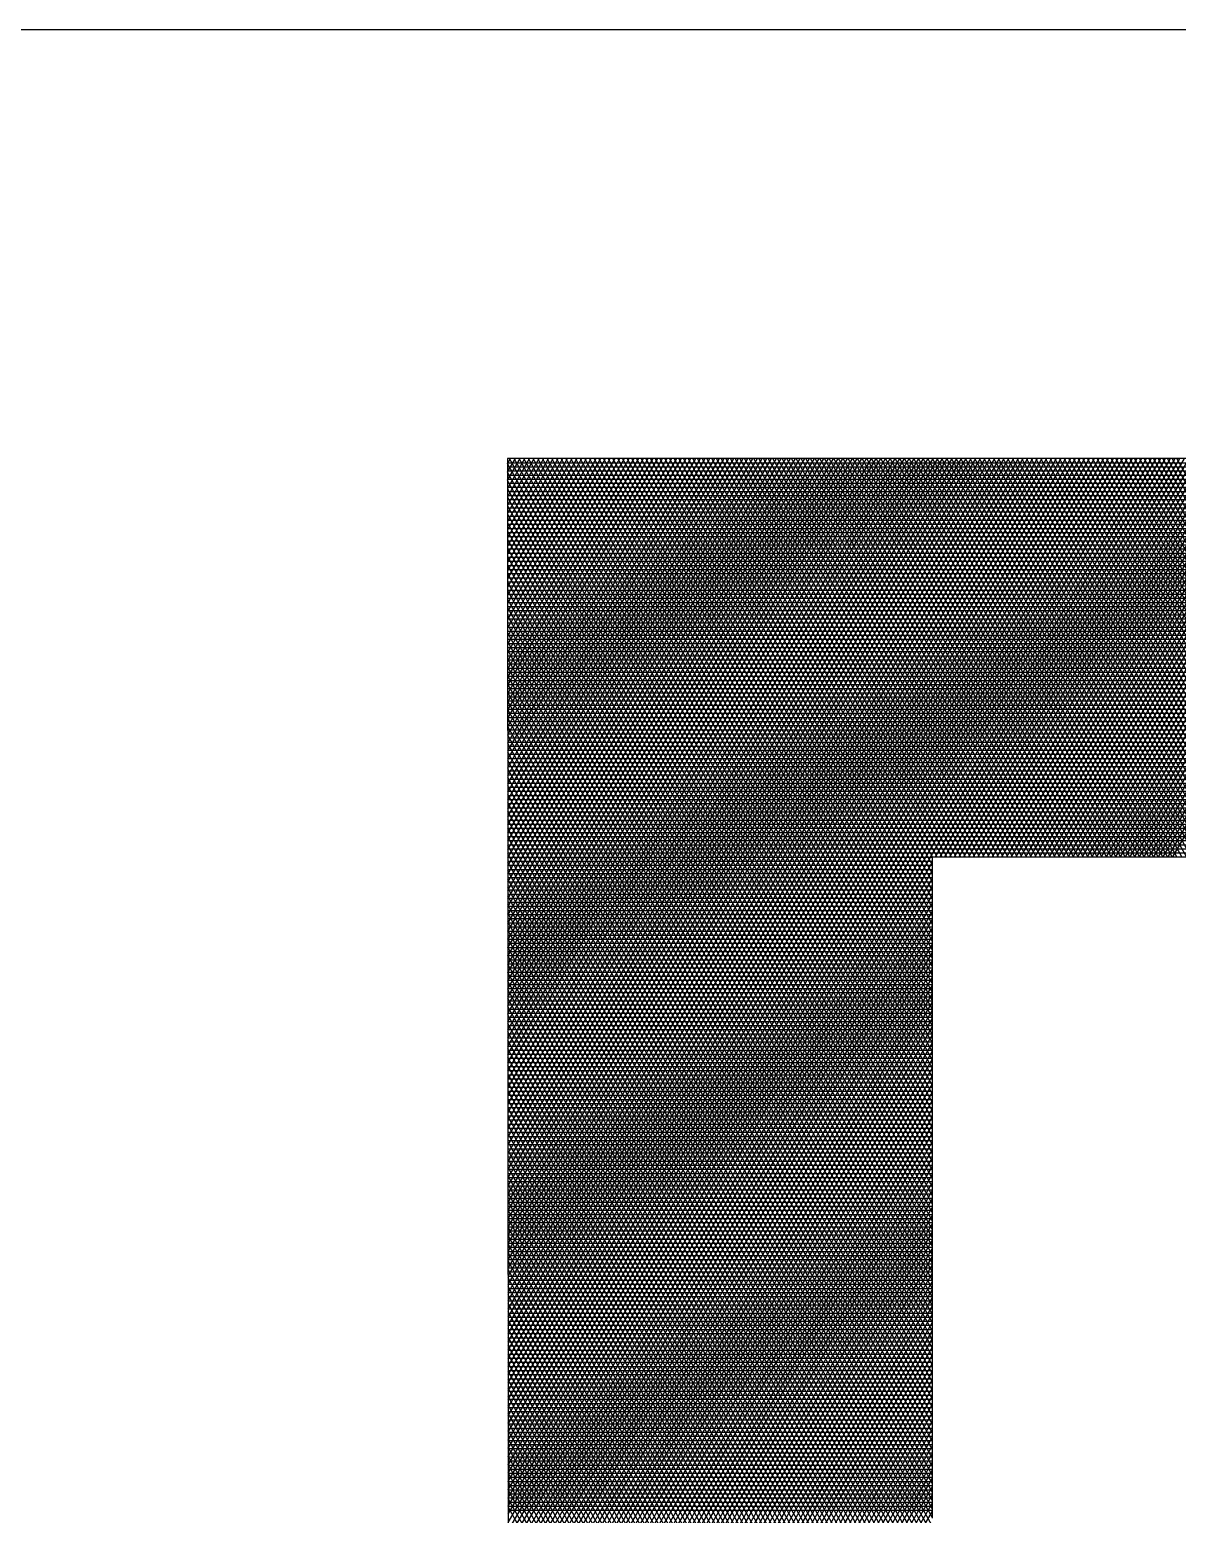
# Model space of a CAD drawing. Header units: millimetres. Extents: x 0 to 841, y 0 to 594.
# Drawn here: x 594.345 to 596.696, y 223.115 to 226.159 of the extents above; entities that cross this region are included whole.
import ezdxf

# ---------------------------------------------------------------- set-up
doc = ezdxf.new("R2010")
doc.units = ezdxf.units.MM
doc.header["$LTSCALE"] = 46.255
doc.layers.get('0').update_dxf_attribs({"linetype": 'CONTINUOUS'})

msp = doc.modelspace()

# ---------------------------------------------------------------- linework, layer by layer
at = {"color": 7, "linetype": 'CONTINUOUS'}
for p, q in [((599.4503, 226.1587), (523.4503, 226.1587)), ((599.2422, 225.2794), (595.3241, 225.2794)), ((595.3241, 225.2794), (595.3271, 220.075)), ((595.3241, 225.269), (595.3301, 225.2794)), ((595.3241, 225.2522), (595.3399, 225.2794)), ((595.3241, 225.2353), (595.3496, 225.2794)), ((595.3241, 225.2711), (599.2422, 225.2711)), ((596.1946, 223.6987), (595.3241, 225.2692)), ((595.3241, 225.2627), (599.2422, 225.2627)), ((595.3241, 225.2542), (599.2422, 225.2542)), ((595.3242, 225.2185), (595.3593, 225.2794)), ((595.3242, 225.2017), (595.369, 225.2794)), ((595.3242, 225.1848), (595.3787, 225.2794)), ((595.3242, 225.168), (595.3885, 225.2794)), ((595.3242, 225.1512), (595.3982, 225.2794)), ((595.3242, 225.1344), (595.4079, 225.2794)), ((595.3242, 225.1175), (595.4176, 225.2794)), ((595.3242, 225.1007), (595.4274, 225.2794)), ((595.3242, 225.0839), (595.4371, 225.2794)), ((595.3242, 225.0671), (595.4468, 225.2794)), ((595.3243, 225.0502), (595.4565, 225.2794)), ((595.3243, 225.0334), (595.4663, 225.2794)), ((595.3243, 225.0166), (595.476, 225.2794)), ((595.3243, 224.9998), (595.4857, 225.2794)), ((595.3243, 224.9829), (595.4954, 225.2794)), ((595.3243, 224.9661), (595.5052, 225.2794)), ((595.3243, 224.9493), (595.5149, 225.2794)), ((595.3243, 224.9325), (595.5246, 225.2794)), ((595.3243, 224.9156), (595.5343, 225.2794)), ((595.3243, 224.8988), (595.5441, 225.2794)), ((595.3244, 224.882), (595.5538, 225.2794)), ((595.3244, 224.8651), (595.5635, 225.2794)), ((595.3244, 224.8483), (595.5732, 225.2794)), ((595.3244, 224.8315), (595.583, 225.2794)), ((595.3244, 224.8147), (595.5927, 225.2794)), ((595.3244, 224.7978), (595.6024, 225.2794)), ((595.3244, 224.781), (595.6121, 225.2794)), ((595.3244, 224.7642), (595.6219, 225.2794)), ((595.3244, 224.7474), (595.6316, 225.2794)), ((595.3244, 224.7305), (595.6413, 225.2794)), ((595.3244, 224.7137), (595.651, 225.2794)), ((595.3245, 224.6969), (595.6608, 225.2794)), ((595.3245, 224.6801), (595.6705, 225.2794)), ((595.3245, 224.6632), (595.6802, 225.2794)), ((595.3245, 224.6464), (595.6899, 225.2794)), ((595.3245, 224.6296), (595.6997, 225.2794)), ((595.3245, 224.6128), (595.7094, 225.2794)), ((595.3245, 224.5959), (595.7191, 225.2794)), ((595.3245, 224.5791), (595.7288, 225.2794)), ((595.3245, 224.5623), (595.7386, 225.2794)), ((595.3245, 224.5454), (595.7483, 225.2794)), ((595.3246, 224.5286), (595.758, 225.2794)), ((595.3246, 224.5118), (595.7677, 225.2794)), ((595.3246, 224.495), (595.7774, 225.2794)), ((595.3246, 224.4781), (595.7872, 225.2794)), ((595.3246, 224.4613), (595.7969, 225.2794)), ((595.3246, 224.4445), (595.8066, 225.2794)), ((595.3246, 224.4277), (595.8163, 225.2794)), ((595.3246, 224.4108), (595.8261, 225.2794)), ((595.3246, 224.394), (595.8358, 225.2794)), ((595.3246, 224.3772), (595.8455, 225.2794)), ((595.3247, 224.3604), (595.8552, 225.2794)), ((595.3247, 224.3435), (595.865, 225.2794)), ((595.3247, 224.3267), (595.8747, 225.2794)), ((595.3247, 224.3099), (595.8844, 225.2794)), ((595.3247, 224.2931), (595.8941, 225.2794)), ((595.3247, 224.2762), (595.9039, 225.2794)), ((595.3247, 224.2594), (595.9136, 225.2794)), ((595.3247, 224.2426), (595.9233, 225.2794)), ((595.3247, 224.2257), (595.933, 225.2794)), ((595.3247, 224.2089), (595.9428, 225.2794)), ((595.3248, 224.1921), (595.9525, 225.2794)), ((595.3248, 224.1753), (595.9622, 225.2794)), ((595.3248, 224.1584), (595.9719, 225.2794)), ((595.3248, 224.1416), (595.9817, 225.2794)), ((595.3248, 224.1248), (595.9914, 225.2794)), ((595.3248, 224.108), (596.0011, 225.2794)), ((595.3248, 224.0911), (596.0108, 225.2794)), ((595.3248, 224.0743), (596.0206, 225.2794)), ((595.3248, 224.0575), (596.0303, 225.2794)), ((595.3248, 224.0407), (596.04, 225.2794)), ((595.3248, 224.0238), (596.0497, 225.2794)), ((595.3249, 224.007), (596.0595, 225.2794)), ((595.3249, 223.9902), (596.0692, 225.2794)), ((595.3249, 223.9734), (596.0789, 225.2794)), ((595.3249, 223.9565), (596.0886, 225.2794)), ((595.3249, 223.9397), (596.0984, 225.2794)), ((595.3249, 223.9229), (596.1081, 225.2794)), ((595.3249, 223.9061), (596.1178, 225.2794)), ((595.3249, 223.8892), (596.1275, 225.2794)), ((595.3249, 223.8724), (596.1373, 225.2794)), ((595.3249, 223.8556), (596.147, 225.2794)), ((595.325, 223.8387), (596.1567, 225.2794)), ((595.325, 223.8219), (596.1664, 225.2794)), ((595.325, 223.8051), (596.1761, 225.2794)), ((595.325, 223.7883), (596.1859, 225.2794)), ((595.325, 223.7714), (596.1956, 225.2794)), ((595.325, 223.7546), (596.2053, 225.2794)), ((595.325, 223.7378), (596.215, 225.2794)), ((595.325, 223.721), (596.2248, 225.2794)), ((595.325, 223.7041), (596.2345, 225.2794)), ((595.325, 223.6873), (596.2442, 225.2794)), ((595.3251, 223.6705), (596.2539, 225.2794)), ((595.3251, 223.6537), (596.2637, 225.2794)), ((595.3251, 223.6368), (596.2734, 225.2794)), ((595.3251, 223.62), (596.2831, 225.2794)), ((595.3251, 223.6032), (596.2928, 225.2794)), ((595.3251, 223.5864), (596.3026, 225.2794)), ((595.3251, 223.5695), (596.3123, 225.2794)), ((595.3251, 223.5527), (596.322, 225.2794)), ((595.3251, 223.5359), (596.3317, 225.2794)), ((595.3251, 223.519), (596.3415, 225.2794)), ((595.3252, 223.5022), (596.3512, 225.2794)), ((595.3252, 223.4854), (596.3609, 225.2794)), ((595.3252, 223.4686), (596.3706, 225.2794)), ((595.3252, 223.4517), (596.3804, 225.2794)), ((595.3252, 223.4349), (596.3901, 225.2794)), ((595.3252, 223.4181), (596.3998, 225.2794)), ((595.3252, 223.4013), (596.4095, 225.2794)), ((595.3252, 223.3844), (596.4193, 225.2794)), ((595.3252, 223.3676), (596.429, 225.2794)), ((595.3252, 223.3508), (596.4387, 225.2794)), ((595.3252, 223.334), (596.4484, 225.2794)), ((595.3253, 223.3171), (596.4582, 225.2794)), ((595.3253, 223.3003), (596.4679, 225.2794)), ((595.3253, 223.2835), (596.4776, 225.2794)), ((595.3253, 223.2667), (596.4873, 225.2794)), ((595.3253, 223.2498), (596.4971, 225.2794)), ((595.3253, 223.233), (596.5068, 225.2794)), ((595.3253, 223.2162), (596.5165, 225.2794)), ((595.3253, 223.1993), (596.5262, 225.2794)), ((595.3253, 223.1825), (596.536, 225.2794)), ((595.3253, 223.1657), (596.5457, 225.2794)), ((595.3254, 223.1489), (596.5554, 225.2794)), ((595.3254, 223.132), (596.5651, 225.2794)), ((595.3254, 223.1152), (596.5748, 225.2794)), ((595.3254, 223.0984), (596.5846, 225.2794)), ((595.3254, 223.0816), (596.5943, 225.2794)), ((595.3254, 223.0647), (596.604, 225.2794)), ((595.3254, 223.0479), (596.6137, 225.2794)), ((595.3254, 223.0311), (596.6235, 225.2794)), ((595.3254, 223.0143), (596.6332, 225.2794)), ((595.3254, 222.9974), (596.6429, 225.2794)), ((595.3255, 222.9806), (596.6526, 225.2794)), ((595.3255, 222.9638), (596.6624, 225.2794)), ((596.1946, 223.7161), (595.3281, 225.2794)), ((596.1946, 223.7335), (595.3377, 225.2794)), ((596.1946, 223.7508), (595.3474, 225.2794)), ((596.1946, 223.7682), (595.357, 225.2794)), ((596.1946, 223.7856), (595.3666, 225.2794)), ((596.1946, 223.8029), (595.3762, 225.2794)), ((596.1946, 223.8203), (595.3859, 225.2794)), ((596.1946, 223.8377), (595.3955, 225.2794)), ((596.1946, 223.855), (595.4051, 225.2794)), ((596.1946, 223.8724), (595.4148, 225.2794)), ((596.1946, 223.8898), (595.4244, 225.2794)), ((596.1946, 223.9072), (595.434, 225.2794)), ((596.1946, 223.9245), (595.4436, 225.2794)), ((596.1946, 223.9419), (595.4533, 225.2794)), ((596.1946, 223.9593), (595.4629, 225.2794)), ((596.1946, 223.9766), (595.4725, 225.2794)), ((596.1946, 223.994), (595.4822, 225.2794)), ((596.1946, 224.0114), (595.4918, 225.2794)), ((596.1946, 224.0288), (595.5014, 225.2794)), ((596.1946, 224.0461), (595.511, 225.2794)), ((596.1946, 224.0635), (595.5207, 225.2794)), ((596.1946, 224.0809), (595.5303, 225.2794)), ((596.1946, 224.0982), (595.5399, 225.2794)), ((596.1946, 224.1156), (595.5496, 225.2794)), ((596.1946, 224.133), (595.5592, 225.2794)), ((596.1946, 224.1504), (595.5688, 225.2794)), ((596.1946, 224.1677), (595.5784, 225.2794)), ((596.1946, 224.1851), (595.5881, 225.2794)), ((596.1946, 224.2025), (595.5977, 225.2794)), ((596.1946, 224.2198), (595.6073, 225.2794)), ((596.1946, 224.2372), (595.617, 225.2794)), ((596.1946, 224.2546), (595.6266, 225.2794)), ((596.1946, 224.2719), (595.6362, 225.2794)), ((596.1946, 224.2893), (595.6458, 225.2794)), ((596.1946, 224.3067), (595.6555, 225.2794)), ((596.1946, 224.3241), (595.6651, 225.2794)), ((596.1946, 224.3414), (595.6747, 225.2794)), ((596.1946, 224.3588), (595.6844, 225.2794)), ((596.1946, 224.3762), (595.694, 225.2794)), ((596.1946, 224.3935), (595.7036, 225.2794)), ((596.1946, 224.4109), (595.7132, 225.2794)), ((596.1946, 224.4283), (595.7229, 225.2794)), ((596.1946, 224.4457), (595.7325, 225.2794)), ((596.1947, 224.4629), (595.7421, 225.2794)), ((596.2044, 224.4629), (595.7518, 225.2794)), ((596.214, 224.4629), (595.7614, 225.2794)), ((596.2236, 224.4629), (595.771, 225.2794)), ((596.2333, 224.4629), (595.7807, 225.2794)), ((596.2429, 224.4629), (595.7903, 225.2794)), ((596.2525, 224.4629), (595.7999, 225.2794)), ((596.2621, 224.4629), (595.8095, 225.2794)), ((596.2718, 224.4629), (595.8192, 225.2794)), ((596.2814, 224.4629), (595.8288, 225.2794)), ((596.291, 224.4629), (595.8384, 225.2794)), ((596.3007, 224.4629), (595.8481, 225.2794)), ((596.3103, 224.4629), (595.8577, 225.2794)), ((596.3199, 224.4629), (595.8673, 225.2794)), ((596.3295, 224.4629), (595.8769, 225.2794)), ((596.3392, 224.4629), (595.8866, 225.2794)), ((596.3488, 224.4629), (595.8962, 225.2794)), ((596.3584, 224.4629), (595.9058, 225.2794)), ((596.3681, 224.4629), (595.9155, 225.2794)), ((596.3777, 224.4629), (595.9251, 225.2794)), ((596.3873, 224.4629), (595.9347, 225.2794)), ((596.3969, 224.4629), (595.9443, 225.2794)), ((596.4066, 224.4629), (595.954, 225.2794)), ((596.4162, 224.4629), (595.9636, 225.2794)), ((596.4258, 224.4629), (595.9732, 225.2794)), ((596.4355, 224.4629), (595.9829, 225.2794)), ((596.4451, 224.4629), (595.9925, 225.2794)), ((596.4547, 224.4629), (596.0021, 225.2794)), ((596.4643, 224.4629), (596.0117, 225.2794)), ((596.474, 224.4629), (596.0214, 225.2794)), ((596.4836, 224.4629), (596.031, 225.2794)), ((596.4932, 224.4629), (596.0406, 225.2794)), ((596.5029, 224.4629), (596.0503, 225.2794)), ((596.5125, 224.4629), (596.0599, 225.2794)), ((596.5221, 224.4629), (596.0695, 225.2794)), ((596.5317, 224.4629), (596.0791, 225.2794)), ((596.5414, 224.4629), (596.0888, 225.2794)), ((596.551, 224.4629), (596.0984, 225.2794)), ((596.5606, 224.4629), (596.108, 225.2794)), ((596.5703, 224.4629), (596.1177, 225.2794)), ((596.5799, 224.4629), (596.1273, 225.2794)), ((596.5895, 224.4629), (596.1369, 225.2794)), ((596.5991, 224.4629), (596.1465, 225.2794)), ((596.6088, 224.4629), (596.1562, 225.2794)), ((596.6184, 224.4629), (596.1658, 225.2794)), ((596.628, 224.4629), (596.1754, 225.2794)), ((596.6377, 224.4629), (596.1851, 225.2794)), ((596.6473, 224.4629), (596.1947, 225.2794)), ((596.2007, 224.4629), (596.6721, 225.2794)), ((596.6569, 224.4629), (596.2043, 225.2794)), ((596.2104, 224.4629), (596.6818, 225.2794)), ((596.6666, 224.4629), (596.2139, 225.2794)), ((596.2201, 224.4629), (596.6915, 225.2794)), ((596.6762, 224.4629), (596.2236, 225.2794)), ((596.2298, 224.4629), (596.7013, 225.2794)), ((596.6858, 224.4629), (596.2332, 225.2794)), ((596.2396, 224.4629), (596.711, 225.2794)), ((596.6954, 224.4629), (596.2428, 225.2794)), ((596.2493, 224.4629), (596.7207, 225.2794)), ((596.7051, 224.4629), (596.2525, 225.2794)), ((596.259, 224.4629), (596.7304, 225.2794)), ((596.7147, 224.4629), (596.2621, 225.2794)), ((596.2687, 224.4629), (596.7402, 225.2794)), ((596.7243, 224.4629), (596.2717, 225.2794)), ((596.2785, 224.4629), (596.7499, 225.2794)), ((596.734, 224.4629), (596.2814, 225.2794)), ((596.2882, 224.4629), (596.7596, 225.2794)), ((596.7436, 224.4629), (596.291, 225.2794)), ((596.2979, 224.4629), (596.7693, 225.2794)), ((596.7532, 224.4629), (596.3006, 225.2794)), ((596.3076, 224.4629), (596.7791, 225.2794)), ((596.7628, 224.4629), (596.3102, 225.2794)), ((596.3174, 224.4629), (596.7888, 225.2794)), ((596.7725, 224.4629), (596.3199, 225.2794)), ((596.3271, 224.4629), (596.7985, 225.2794)), ((596.7821, 224.4629), (596.3295, 225.2794)), ((596.3368, 224.4629), (596.8082, 225.2794)), ((596.7917, 224.4629), (596.3391, 225.2794)), ((596.3465, 224.4629), (596.818, 225.2794)), ((596.8014, 224.4629), (596.3488, 225.2794)), ((596.3563, 224.4629), (596.8277, 225.2794)), ((596.811, 224.4629), (596.3584, 225.2794)), ((596.366, 224.4629), (596.8374, 225.2794)), ((596.8206, 224.4629), (596.368, 225.2794)), ((596.3757, 224.4629), (596.8471, 225.2794)), ((596.8302, 224.4629), (596.3776, 225.2794)), ((596.3854, 224.4629), (596.8569, 225.2794)), ((596.8399, 224.4629), (596.3873, 225.2794)), ((596.3952, 224.4629), (596.8666, 225.2794)), ((596.8495, 224.4629), (596.3969, 225.2794)), ((596.4049, 224.4629), (596.8763, 225.2794)), ((596.8591, 224.4629), (596.4065, 225.2794)), ((596.4146, 224.4629), (596.886, 225.2794)), ((596.8688, 224.4629), (596.4162, 225.2794)), ((596.4243, 224.4629), (596.8958, 225.2794)), ((596.8784, 224.4629), (596.4258, 225.2794)), ((596.4341, 224.4629), (596.9055, 225.2794)), ((596.888, 224.4629), (596.4354, 225.2794)), ((596.4438, 224.4629), (596.9152, 225.2794)), ((596.8976, 224.4629), (596.445, 225.2794)), ((596.4535, 224.4629), (596.9249, 225.2794)), ((596.9073, 224.4629), (596.4547, 225.2794)), ((596.4632, 224.4629), (596.9347, 225.2794)), ((596.9169, 224.4629), (596.4643, 225.2794)), ((596.473, 224.4629), (596.9444, 225.2794)), ((596.9265, 224.4629), (596.4739, 225.2794)), ((596.4827, 224.4629), (596.9541, 225.2794)), ((596.9362, 224.4629), (596.4836, 225.2794)), ((596.4924, 224.4629), (596.9638, 225.2794)), ((596.9458, 224.4629), (596.4932, 225.2794)), ((596.5021, 224.4629), (596.9735, 225.2794)), ((596.9554, 224.4629), (596.5028, 225.2794)), ((596.5119, 224.4629), (596.9833, 225.2794)), ((596.965, 224.4629), (596.5124, 225.2794)), ((596.5216, 224.4629), (596.993, 225.2794)), ((596.9747, 224.4629), (596.5221, 225.2794)), ((596.5313, 224.4629), (597.0027, 225.2794)), ((596.9843, 224.4629), (596.5317, 225.2794)), ((596.541, 224.4629), (597.0124, 225.2794)), ((596.9939, 224.4629), (596.5413, 225.2794)), ((596.5508, 224.4629), (597.0222, 225.2794)), ((597.0036, 224.4629), (596.551, 225.2794)), ((596.5605, 224.4629), (597.0319, 225.2794)), ((597.0132, 224.4629), (596.5606, 225.2794)), ((597.0228, 224.4629), (596.5702, 225.2794)), ((596.5702, 224.4629), (597.0416, 225.2794)), ((597.0324, 224.4629), (596.5798, 225.2794)), ((596.5799, 224.4629), (597.0513, 225.2794)), ((597.0421, 224.4629), (596.5895, 225.2794)), ((596.5897, 224.4629), (597.0611, 225.2794)), ((597.0517, 224.4629), (596.5991, 225.2794)), ((596.5994, 224.4629), (597.0708, 225.2794)), ((597.0613, 224.4629), (596.6087, 225.2794)), ((596.6091, 224.4629), (597.0805, 225.2794)), ((597.071, 224.4629), (596.6184, 225.2794)), ((596.6188, 224.4629), (597.0902, 225.2794)), ((597.0806, 224.4629), (596.628, 225.2794)), ((596.6285, 224.4629), (597.1, 225.2794)), ((597.0902, 224.4629), (596.6376, 225.2794)), ((596.6383, 224.4629), (597.1097, 225.2794)), ((597.0998, 224.4629), (596.6472, 225.2794)), ((596.648, 224.4629), (597.1194, 225.2794)), ((597.1095, 224.4629), (596.6569, 225.2794)), ((596.6577, 224.4629), (597.1291, 225.2794)), ((597.1191, 224.4629), (596.6665, 225.2794)), ((596.6674, 224.4629), (597.1389, 225.2794)), ((597.1287, 224.4629), (596.6761, 225.2794)), ((596.6772, 224.4629), (597.1486, 225.2794)), ((597.1384, 224.4629), (596.6858, 225.2794)), ((596.6869, 224.4629), (597.1583, 225.2794)), ((597.148, 224.4629), (596.6954, 225.2794)), ((596.1946, 223.6813), (595.3241, 225.2518)), ((595.3241, 225.2458), (599.2422, 225.2458)), ((595.3241, 225.2374), (599.2422, 225.2374)), ((596.1946, 223.664), (595.3241, 225.2344)), ((595.3242, 225.229), (599.2422, 225.229)), ((595.3242, 225.2206), (599.2422, 225.2206)), ((596.1946, 223.6466), (595.3242, 225.217)), ((595.3242, 225.2121), (599.2422, 225.2121)), ((595.3242, 225.2037), (599.2422, 225.2037)), ((596.1946, 223.6292), (595.3242, 225.1996)), ((595.3242, 225.1953), (599.2422, 225.1953)), ((595.3242, 225.1869), (599.2422, 225.1869)), ((596.1946, 223.6119), (595.3242, 225.1822)), ((595.3242, 225.1784), (599.2422, 225.1784)), ((595.3242, 225.17), (599.2422, 225.17)), ((596.1946, 223.5945), (595.3242, 225.1648)), ((595.3242, 225.1616), (599.2422, 225.1616)), ((595.3242, 225.1532), (599.2422, 225.1532)), ((596.1946, 223.5771), (595.3242, 225.1474)), ((595.3242, 225.1448), (599.2422, 225.1448)), ((595.3242, 225.1363), (599.2422, 225.1363)), ((596.1946, 223.5597), (595.3242, 225.13)), ((595.3242, 225.1279), (599.2422, 225.1279)), ((595.3242, 225.1195), (599.2422, 225.1195)), ((596.1946, 223.5424), (595.3242, 225.1127)), ((595.3242, 225.1111), (599.2422, 225.1111)), ((595.3242, 225.1027), (599.2422, 225.1027)), ((596.1946, 223.525), (595.3242, 225.0953)), ((595.3242, 225.0942), (599.2422, 225.0942)), ((595.3242, 225.0858), (599.2422, 225.0858)), ((596.1946, 223.5076), (595.3242, 225.0779)), ((595.3242, 225.0774), (599.2422, 225.0774)), ((595.3242, 225.069), (599.2422, 225.069)), ((595.3242, 225.0605), (599.2422, 225.0605)), ((596.1946, 223.4903), (595.3242, 225.0605)), ((595.3243, 225.0521), (599.2422, 225.0521)), ((595.3243, 225.0437), (599.2422, 225.0437)), ((596.1946, 223.4729), (595.3243, 225.0431)), ((595.3243, 225.0353), (599.2422, 225.0353)), ((595.3243, 225.0269), (599.2422, 225.0269)), ((596.1946, 223.4555), (595.3243, 225.0257)), ((595.3243, 225.0184), (599.2422, 225.0184)), ((595.3243, 225.01), (599.2422, 225.01)), ((596.1946, 223.4381), (595.3243, 225.0083)), ((595.3243, 225.0016), (599.2422, 225.0016)), ((595.3243, 224.9932), (599.2422, 224.9932)), ((596.1946, 223.4208), (595.3243, 224.9909)), ((595.3243, 224.9847), (599.2422, 224.9847)), ((595.3243, 224.9763), (599.2422, 224.9763)), ((596.1946, 223.4034), (595.3243, 224.9735)), ((595.3243, 224.9679), (599.2422, 224.9679)), ((595.3243, 224.9595), (599.2422, 224.9595)), ((596.1946, 223.386), (595.3243, 224.9562)), ((595.3243, 224.9511), (599.2422, 224.9511)), ((595.3243, 224.9426), (599.2422, 224.9426)), ((596.1946, 223.3687), (595.3243, 224.9388)), ((595.3243, 224.9342), (599.2422, 224.9342)), ((595.3243, 224.9258), (599.2422, 224.9258)), ((596.1946, 223.3513), (595.3243, 224.9214)), ((595.3243, 224.9174), (599.2422, 224.9174)), ((595.3243, 224.909), (599.2422, 224.909)), ((596.1946, 223.3339), (595.3243, 224.904)), ((595.3243, 224.9005), (599.2422, 224.9005)), ((595.3243, 224.8921), (599.2422, 224.8921)), ((596.1946, 223.3166), (595.3244, 224.8866)), ((595.3244, 224.8837), (599.2422, 224.8837)), ((595.3244, 224.8753), (599.2422, 224.8753)), ((596.1946, 223.2992), (595.3244, 224.8692)), ((595.3244, 224.8668), (599.2422, 224.8668)), ((595.3244, 224.8584), (599.2422, 224.8584)), ((596.1946, 223.2818), (595.3244, 224.8518)), ((595.3244, 224.85), (599.2422, 224.85)), ((595.3244, 224.8416), (599.2422, 224.8416)), ((596.1946, 223.2644), (595.3244, 224.8344)), ((595.3244, 224.8332), (599.2422, 224.8332)), ((595.3244, 224.8247), (599.2422, 224.8247)), ((596.1946, 223.2471), (595.3244, 224.817)), ((595.3244, 224.8163), (599.2422, 224.8163)), ((595.3244, 224.8079), (599.2422, 224.8079)), ((596.1946, 223.2297), (595.3244, 224.7997)), ((595.3244, 224.7995), (599.2422, 224.7995)), ((595.3244, 224.7911), (599.2422, 224.7911)), ((595.3244, 224.7826), (599.2422, 224.7826)), ((596.1946, 223.2123), (595.3244, 224.7823)), ((595.3244, 224.7742), (599.2422, 224.7742)), ((595.3244, 224.7658), (599.2422, 224.7658)), ((596.1946, 223.195), (595.3244, 224.7649)), ((595.3244, 224.7574), (599.2422, 224.7574)), ((595.3244, 224.7489), (599.2422, 224.7489)), ((596.1946, 223.1776), (595.3244, 224.7475)), ((595.3244, 224.7405), (599.2422, 224.7405)), ((595.3244, 224.7321), (599.2422, 224.7321)), ((596.1946, 223.1602), (595.3244, 224.7301)), ((595.3244, 224.7237), (599.2422, 224.7237)), ((595.3244, 224.7153), (599.2422, 224.7153)), ((596.1946, 223.1428), (595.3244, 224.7127)), ((595.3245, 224.7068), (599.2422, 224.7068)), ((595.3245, 224.6984), (599.2422, 224.6984)), ((596.1946, 223.1255), (595.3245, 224.6953)), ((595.3245, 224.69), (599.2422, 224.69)), ((595.3245, 224.6816), (599.2422, 224.6816)), ((596.1946, 223.1081), (595.3245, 224.6779)), ((595.3245, 224.6732), (599.2422, 224.6732)), ((595.3245, 224.6647), (599.2422, 224.6647)), ((596.6388, 222.2895), (595.3245, 224.6605)), ((595.3245, 224.6563), (599.2422, 224.6563)), ((595.3245, 224.6479), (599.2422, 224.6479)), ((596.6291, 222.2895), (595.3245, 224.6432)), ((595.3245, 224.6395), (599.2422, 224.6395)), ((595.3245, 224.631), (599.2422, 224.631)), ((596.6195, 222.2895), (595.3245, 224.6258)), ((595.3245, 224.6226), (599.2422, 224.6226)), ((595.3245, 224.6142), (599.2422, 224.6142)), ((596.6099, 222.2895), (595.3245, 224.6084)), ((595.3245, 224.6058), (599.2422, 224.6058)), ((595.3245, 224.5974), (599.2422, 224.5974)), ((596.6003, 222.2895), (595.3245, 224.591)), ((595.3245, 224.5889), (599.2422, 224.5889)), ((595.3245, 224.5805), (599.2422, 224.5805)), ((596.5906, 222.2895), (595.3245, 224.5736)), ((595.3245, 224.5721), (599.2422, 224.5721)), ((595.3245, 224.5637), (599.2422, 224.5637)), ((596.581, 222.2895), (595.3245, 224.5562)), ((595.3245, 224.5552), (599.2422, 224.5552)), ((595.3245, 224.5468), (599.2422, 224.5468)), ((596.5714, 222.2895), (595.3246, 224.5388)), ((595.3246, 224.5384), (599.2422, 224.5384)), ((595.3246, 224.53), (599.2422, 224.53)), ((595.3246, 224.5216), (599.2422, 224.5216)), ((596.5617, 222.2895), (595.3246, 224.5214)), ((595.3246, 224.5131), (599.2422, 224.5131)), ((595.3246, 224.5047), (599.2422, 224.5047)), ((596.5521, 222.2895), (595.3246, 224.504)), ((595.3246, 224.4963), (599.2422, 224.4963)), ((595.3246, 224.4879), (599.2422, 224.4879)), ((596.5425, 222.2895), (595.3246, 224.4866)), ((595.3246, 224.4795), (599.2422, 224.4795)), ((595.3246, 224.471), (599.2422, 224.471)), ((596.5329, 222.2895), (595.3246, 224.4693)), ((595.3246, 224.4626), (596.1946, 224.4626)), ((596.1946, 224.4629), (599.2422, 224.4629)), ((596.1946, 223.1074), (596.1946, 224.4629)), ((595.3246, 224.4542), (596.1946, 224.4542)), ((596.5232, 222.2895), (595.3246, 224.4519)), ((595.3246, 224.4458), (596.1946, 224.4458)), ((595.3246, 224.4373), (596.1946, 224.4373)), ((596.5136, 222.2895), (595.3246, 224.4345)), ((595.3255, 222.947), (596.1946, 224.4524)), ((595.3255, 222.9301), (596.1946, 224.4356)), ((595.3246, 224.4289), (596.1946, 224.4289)), ((595.3246, 224.4205), (596.1946, 224.4205)), ((596.504, 222.2895), (595.3246, 224.4171)), ((595.3246, 224.4121), (596.1946, 224.4121)), ((595.3246, 224.4037), (596.1946, 224.4037)), ((595.3255, 222.9133), (596.1946, 224.4187)), ((595.3255, 222.8965), (596.1946, 224.4019)), ((596.4943, 222.2895), (595.3246, 224.3997)), ((595.3246, 224.3952), (596.1946, 224.3952)), ((595.3246, 224.3868), (596.1946, 224.3868)), ((596.4847, 222.2895), (595.3246, 224.3823)), ((595.3246, 224.3784), (596.1946, 224.3784)), ((595.3255, 222.8796), (596.1946, 224.385)), ((595.3246, 224.37), (596.1946, 224.37)), ((596.4751, 222.2895), (595.3247, 224.3649)), ((595.3247, 224.3616), (596.1946, 224.3616)), ((595.3247, 224.3531), (596.1946, 224.3531)), ((596.4655, 222.2895), (595.3247, 224.3475)), ((595.3247, 224.3447), (596.1946, 224.3447)), ((595.3255, 222.8628), (596.1946, 224.3682)), ((595.3255, 222.846), (596.1946, 224.3513)), ((595.3247, 224.3363), (596.1946, 224.3363)), ((596.4558, 222.2895), (595.3247, 224.3301)), ((595.3247, 224.3279), (596.1946, 224.3279)), ((595.3247, 224.3194), (596.1946, 224.3194)), ((596.4462, 222.2895), (595.3247, 224.3128)), ((595.3247, 224.311), (596.1946, 224.311)), ((595.3255, 222.8292), (596.1946, 224.3345)), ((595.3256, 222.8123), (596.1946, 224.3177)), ((595.3247, 224.3026), (596.1946, 224.3026)), ((596.4366, 222.2895), (595.3247, 224.2954)), ((595.3247, 224.2942), (596.1946, 224.2942)), ((595.3247, 224.2858), (596.1946, 224.2858)), ((595.3256, 222.7955), (596.1946, 224.3008)), ((595.3256, 222.7787), (596.1946, 224.284)), ((596.4269, 222.2895), (595.3247, 224.278)), ((595.3247, 224.2773), (596.1946, 224.2773)), ((595.3247, 224.2689), (596.1946, 224.2689)), ((596.4173, 222.2895), (595.3247, 224.2606)), ((595.3247, 224.2605), (596.1946, 224.2605)), ((595.3247, 224.2521), (596.1946, 224.2521)), ((595.3256, 222.7619), (596.1946, 224.2671)), ((595.3256, 222.745), (596.1946, 224.2503)), ((595.3247, 224.2437), (596.1946, 224.2437)), ((596.4077, 222.2895), (595.3247, 224.2432)), ((595.3247, 224.2352), (596.1946, 224.2352)), ((595.3247, 224.2268), (596.1946, 224.2268)), ((596.3981, 222.2895), (595.3247, 224.2258)), ((595.3247, 224.2184), (596.1946, 224.2184)), ((595.3256, 222.7282), (596.1946, 224.2334)), ((595.3247, 224.21), (596.1946, 224.21)), ((596.3884, 222.2895), (595.3247, 224.2084)), ((595.3247, 224.2015), (596.1946, 224.2015)), ((595.3248, 224.1931), (596.1946, 224.1931)), ((596.3788, 222.2895), (595.3248, 224.191)), ((595.3256, 222.7114), (596.1946, 224.2166)), ((595.3256, 222.6946), (596.1946, 224.1997)), ((595.3248, 224.1847), (596.1946, 224.1847)), ((595.3248, 224.1763), (596.1946, 224.1763)), ((596.3692, 222.2895), (595.3248, 224.1736)), ((595.3248, 224.1679), (596.1946, 224.1679)), ((595.3248, 224.1594), (596.1946, 224.1594)), ((595.3256, 222.6777), (596.1946, 224.1829)), ((595.3256, 222.6609), (596.1946, 224.1661)), ((596.3595, 222.2895), (595.3248, 224.1563)), ((595.3248, 224.151), (596.1946, 224.151)), ((595.3248, 224.1426), (596.1946, 224.1426)), ((596.3499, 222.2895), (595.3248, 224.1389)), ((595.3248, 224.1342), (596.1946, 224.1342)), ((595.3256, 222.6441), (596.1946, 224.1492)), ((595.3257, 222.6273), (596.1946, 224.1324)), ((595.3248, 224.1257), (596.1946, 224.1257)), ((596.3403, 222.2895), (595.3248, 224.1215)), ((595.3248, 224.1173), (596.1946, 224.1173)), ((595.3248, 224.1089), (596.1946, 224.1089)), ((596.3307, 222.2895), (595.3248, 224.1041)), ((595.3248, 224.1005), (596.1946, 224.1005)), ((595.3257, 222.6104), (596.1946, 224.1155)), ((595.3257, 222.5936), (596.1946, 224.0987)), ((595.3248, 224.0921), (596.1946, 224.0921)), ((596.321, 222.2895), (595.3248, 224.0867)), ((595.3248, 224.0836), (596.1946, 224.0836)), ((595.3248, 224.0752), (596.1946, 224.0752)), ((596.3114, 222.2895), (595.3248, 224.0693)), ((595.3248, 224.0668), (596.1946, 224.0668)), ((595.3257, 222.5768), (596.1946, 224.0818)), ((595.3248, 224.0584), (596.1946, 224.0584)), ((596.3018, 222.2895), (595.3248, 224.0519)), ((595.3248, 224.05), (596.1946, 224.05)), ((595.3248, 224.0415), (596.1946, 224.0415)), ((595.3257, 222.56), (596.1946, 224.065)), ((595.3257, 222.5431), (596.1946, 224.0482)), ((596.2921, 222.2895), (595.3248, 224.0345)), ((595.3248, 224.0331), (596.1946, 224.0331)), ((595.3248, 224.0247), (596.1946, 224.0247)), ((596.2825, 222.2895), (595.3249, 224.0171)), ((595.3249, 224.0163), (596.1946, 224.0163)), ((595.3249, 224.0078), (596.1946, 224.0078)), ((595.3257, 222.5263), (596.1946, 224.0313)), ((595.3257, 222.5095), (596.1946, 224.0145)), ((596.2729, 222.2895), (595.3249, 223.9998)), ((595.3249, 223.9994), (596.1946, 223.9994)), ((595.3249, 223.991), (596.1946, 223.991)), ((595.3249, 223.9826), (596.1946, 223.9826)), ((596.2633, 222.2895), (595.3249, 223.9824)), ((595.3257, 222.4926), (596.1946, 223.9976)), ((595.3257, 222.4758), (596.1946, 223.9808)), ((595.3249, 223.9742), (596.1946, 223.9742)), ((595.3249, 223.9657), (596.1946, 223.9657)), ((596.2536, 222.2895), (595.3249, 223.965)), ((595.3249, 223.9573), (596.1946, 223.9573)), ((595.3249, 223.9489), (596.1946, 223.9489)), ((596.244, 222.2895), (595.3249, 223.9476)), ((595.3258, 222.459), (596.1946, 223.9639)), ((595.3258, 222.4422), (596.1946, 223.9471)), ((595.3249, 223.9405), (596.1946, 223.9405)), ((595.3249, 223.9321), (596.1946, 223.9321)), ((596.2344, 222.2895), (595.3249, 223.9302)), ((595.3249, 223.9236), (596.1946, 223.9236)), ((595.3249, 223.9152), (596.1946, 223.9152)), ((595.3258, 222.4253), (596.1946, 223.9303)), ((596.2247, 222.2895), (595.3249, 223.9128)), ((595.3249, 223.9068), (596.1946, 223.9068)), ((595.3249, 223.8984), (596.1946, 223.8984)), ((596.2151, 222.2895), (595.3249, 223.8954)), ((595.3249, 223.8899), (596.1946, 223.8899)), ((595.3258, 222.4085), (596.1946, 223.9134)), ((595.3258, 222.3917), (596.1946, 223.8966)), ((595.3249, 223.8815), (596.1946, 223.8815)), ((596.2055, 222.2895), (595.3249, 223.878)), ((595.3249, 223.8731), (596.1946, 223.8731)), ((595.3249, 223.8647), (596.1946, 223.8647)), ((596.1959, 222.2895), (595.3249, 223.8606)), ((595.3249, 223.8563), (596.1946, 223.8563)), ((595.3258, 222.3749), (596.1946, 223.8797)), ((595.3258, 222.358), (596.1946, 223.8629)), ((595.325, 223.8478), (596.1946, 223.8478)), ((596.1936, 222.2762), (595.325, 223.8433)), ((595.325, 223.8394), (596.1946, 223.8394)), ((595.325, 223.831), (596.1946, 223.831)), ((596.1936, 222.2588), (595.325, 223.8259)), ((595.325, 223.8226), (596.1946, 223.8226)), ((595.3258, 222.3412), (596.1946, 223.846)), ((595.3258, 222.3244), (596.1946, 223.8292)), ((595.325, 223.8142), (596.1946, 223.8142)), ((596.1936, 222.2415), (595.325, 223.8085)), ((595.325, 223.8057), (596.1946, 223.8057)), ((595.325, 223.7973), (596.1946, 223.7973)), ((595.3258, 222.3076), (596.1946, 223.8124)), ((595.3259, 222.2907), (596.1946, 223.7955)), ((596.1936, 222.2241), (595.325, 223.7911)), ((595.325, 223.7889), (596.1946, 223.7889)), ((595.325, 223.7805), (596.1946, 223.7805)), ((596.1936, 222.2067), (595.325, 223.7737)), ((595.325, 223.772), (596.1946, 223.772)), ((595.325, 223.7636), (596.1946, 223.7636)), ((595.3259, 222.2739), (596.1946, 223.7787)), ((595.3259, 222.2571), (596.1946, 223.7618)), ((596.1936, 222.1894), (595.325, 223.7563)), ((595.325, 223.7552), (596.1946, 223.7552)), ((595.325, 223.7468), (596.1946, 223.7468)), ((596.1936, 222.172), (595.325, 223.7389)), ((595.325, 223.7384), (596.1946, 223.7384)), ((595.3259, 222.2403), (596.1946, 223.745)), ((595.325, 223.7299), (596.1946, 223.7299)), ((595.325, 223.7215), (596.1946, 223.7215)), ((596.1936, 222.1546), (595.325, 223.7215)), ((595.325, 223.7131), (596.1946, 223.7131)), ((595.325, 223.7047), (596.1946, 223.7047)), ((596.1936, 222.1372), (595.325, 223.7041)), ((595.3259, 222.2234), (596.1946, 223.7281)), ((595.3259, 222.2066), (596.1946, 223.7113)), ((595.325, 223.6962), (596.1946, 223.6962)), ((595.325, 223.6878), (596.1946, 223.6878)), ((596.1936, 222.1199), (595.325, 223.6868)), ((595.325, 223.6794), (596.1946, 223.6794)), ((595.3251, 223.671), (596.1946, 223.671)), ((595.3259, 222.1898), (596.1946, 223.6945)), ((595.3259, 222.1729), (596.1946, 223.6776)), ((596.1936, 222.1025), (595.3251, 223.6694)), ((595.3251, 223.6626), (596.1946, 223.6626)), ((595.3251, 223.6541), (596.1946, 223.6541)), ((596.1936, 222.0851), (595.3251, 223.652)), ((595.3251, 223.6457), (596.1946, 223.6457)), ((595.3259, 222.1561), (596.1946, 223.6608)), ((595.3259, 222.1393), (596.1946, 223.6439)), ((595.3251, 223.6373), (596.1946, 223.6373)), ((596.1936, 222.0678), (595.3251, 223.6346)), ((595.3251, 223.6289), (596.1946, 223.6289)), ((595.3251, 223.6205), (596.1946, 223.6205)), ((596.1936, 222.0504), (595.3251, 223.6172)), ((595.3251, 223.612), (596.1946, 223.612)), ((595.326, 222.1225), (596.1946, 223.6271)), ((595.326, 222.1056), (596.1946, 223.6102)), ((595.3251, 223.6036), (596.1946, 223.6036)), ((596.1936, 222.033), (595.3251, 223.5998)), ((595.3251, 223.5952), (596.1946, 223.5952)), ((595.3251, 223.5868), (596.1946, 223.5868)), ((596.1936, 222.0157), (595.3251, 223.5824)), ((595.326, 222.0888), (596.1946, 223.5934)), ((595.3251, 223.5783), (596.1946, 223.5783)), ((595.3251, 223.5699), (596.1946, 223.5699)), ((596.1936, 221.9983), (595.3251, 223.565)), ((595.3251, 223.5615), (596.1946, 223.5615)), ((595.3251, 223.5531), (596.1946, 223.5531)), ((595.326, 222.072), (596.1946, 223.5766)), ((595.326, 222.0552), (596.1946, 223.5597)), ((596.1936, 221.9809), (595.3251, 223.5476)), ((595.3251, 223.5447), (596.1946, 223.5447)), ((595.3251, 223.5362), (596.1946, 223.5362)), ((596.1936, 221.9635), (595.3251, 223.5303)), ((595.3251, 223.5278), (596.1946, 223.5278)), ((595.3251, 223.5194), (596.1946, 223.5194)), ((595.326, 222.0383), (596.1946, 223.5429)), ((595.326, 222.0215), (596.1946, 223.526)), ((596.1936, 221.9462), (595.3251, 223.5129)), ((595.3251, 223.511), (596.1946, 223.511)), ((595.3252, 223.5026), (596.1946, 223.5026)), ((596.1936, 221.9288), (595.3252, 223.4955)), ((595.3252, 223.4941), (596.1946, 223.4941)), ((595.326, 222.0047), (596.1946, 223.5092)), ((595.326, 221.9879), (596.1946, 223.4923)), ((595.3252, 223.4857), (596.1946, 223.4857)), ((596.1936, 221.9114), (595.3252, 223.4781)), ((595.3252, 223.4773), (596.1946, 223.4773)), ((595.3252, 223.4689), (596.1946, 223.4689)), ((596.1936, 221.8941), (595.3252, 223.4607)), ((595.3252, 223.4604), (596.1946, 223.4604)), ((595.326, 221.971), (596.1946, 223.4755)), ((595.326, 221.9542), (596.1946, 223.4587)), ((595.3252, 223.452), (596.1946, 223.452)), ((595.3252, 223.4436), (596.1946, 223.4436)), ((596.1936, 221.8767), (595.3252, 223.4433)), ((595.3252, 223.4352), (596.1946, 223.4352)), ((595.3252, 223.4268), (596.1946, 223.4268)), ((595.3261, 221.9374), (596.1946, 223.4418)), ((596.1936, 221.8593), (595.3252, 223.4259)), ((595.3252, 223.4183), (596.1946, 223.4183)), ((595.3252, 223.4099), (596.1946, 223.4099)), ((596.1936, 221.8419), (595.3252, 223.4085)), ((595.3252, 223.4015), (596.1946, 223.4015)), ((595.3261, 221.9206), (596.1946, 223.425)), ((595.3261, 221.9037), (596.1946, 223.4081)), ((595.3252, 223.3931), (596.1946, 223.3931)), ((596.1936, 221.8246), (595.3252, 223.3911)), ((595.3252, 223.3847), (596.1946, 223.3847)), ((595.3252, 223.3762), (596.1946, 223.3762)), ((596.1936, 221.8072), (595.3252, 223.3738)), ((595.3252, 223.3678), (596.1946, 223.3678)), ((595.3261, 221.8869), (596.1946, 223.3913)), ((595.3261, 221.8701), (596.1946, 223.3744)), ((595.3252, 223.3594), (596.1946, 223.3594)), ((596.1936, 221.7898), (595.3252, 223.3564)), ((595.3252, 223.351), (596.1946, 223.351)), ((595.3252, 223.3425), (596.1946, 223.3425)), ((596.1936, 221.7725), (595.3252, 223.339)), ((595.3261, 221.8532), (596.1946, 223.3576)), ((595.3261, 221.8364), (596.1946, 223.3407)), ((595.3252, 223.3341), (596.1946, 223.3341)), ((595.3253, 223.3257), (596.1946, 223.3257)), ((596.1936, 221.7551), (595.3253, 223.3216)), ((595.3253, 223.3173), (596.1946, 223.3173)), ((595.3253, 223.3089), (596.1946, 223.3089)), ((595.3261, 221.8196), (596.1946, 223.3239)), ((595.3261, 221.8028), (596.1946, 223.3071)), ((596.1936, 221.7377), (595.3253, 223.3042)), ((595.3253, 223.3004), (596.1946, 223.3004)), ((595.3253, 223.292), (596.1946, 223.292)), ((596.1936, 221.7203), (595.3253, 223.2868)), ((595.3253, 223.2836), (596.1946, 223.2836)), ((595.3253, 223.2752), (596.1946, 223.2752)), ((595.3261, 221.7859), (596.1946, 223.2902)), ((596.1936, 221.703), (595.3253, 223.2694)), ((595.3253, 223.2667), (596.1946, 223.2667)), ((595.3253, 223.2583), (596.1946, 223.2583)), ((596.1936, 221.6856), (595.3253, 223.252)), ((595.3253, 223.2499), (596.1946, 223.2499)), ((595.3262, 221.7691), (596.1946, 223.2734)), ((595.3262, 221.7523), (596.1946, 223.2565)), ((595.3253, 223.2415), (596.1946, 223.2415)), ((596.1936, 221.6682), (595.3253, 223.2346)), ((595.3253, 223.2331), (596.1946, 223.2331)), ((595.3253, 223.2246), (596.1946, 223.2246)), ((596.1936, 221.6509), (595.3253, 223.2172)), ((595.3253, 223.2162), (596.1946, 223.2162)), ((595.3262, 221.7355), (596.1946, 223.2397)), ((595.3262, 221.7186), (596.1946, 223.2228)), ((595.3253, 223.2078), (596.1946, 223.2078)), ((596.1936, 221.6335), (595.3253, 223.1999)), ((595.3253, 223.1994), (596.1946, 223.1994)), ((595.3253, 223.191), (596.1946, 223.191)), ((595.3262, 221.7018), (596.1946, 223.206)), ((595.3262, 221.685), (596.1946, 223.1892)), ((595.3253, 223.1825), (596.1946, 223.1825)), ((596.1936, 221.6161), (595.3253, 223.1825)), ((595.3253, 223.1741), (596.1946, 223.1741)), ((595.3253, 223.1657), (596.1946, 223.1657)), ((596.1936, 221.5988), (595.3253, 223.1651)), ((595.3254, 223.1573), (596.1946, 223.1573)), ((595.3262, 221.6682), (596.1946, 223.1723)), ((595.3262, 221.6513), (596.1946, 223.1555)), ((595.3254, 223.1488), (596.1946, 223.1488)), ((596.1936, 221.5814), (595.3254, 223.1477)), ((595.3254, 223.1404), (596.1946, 223.1404)), ((595.3254, 223.132), (596.1946, 223.132)), ((596.1936, 221.564), (595.3254, 223.1303)), ((595.3254, 223.1236), (596.1946, 223.1236)), ((595.3262, 221.6345), (596.1946, 223.1386)), ((595.3262, 221.6177), (596.1946, 223.1218))]:
    msp.add_line(p, q, dxfattribs=at)

doc.saveas('drawing.dxf')
